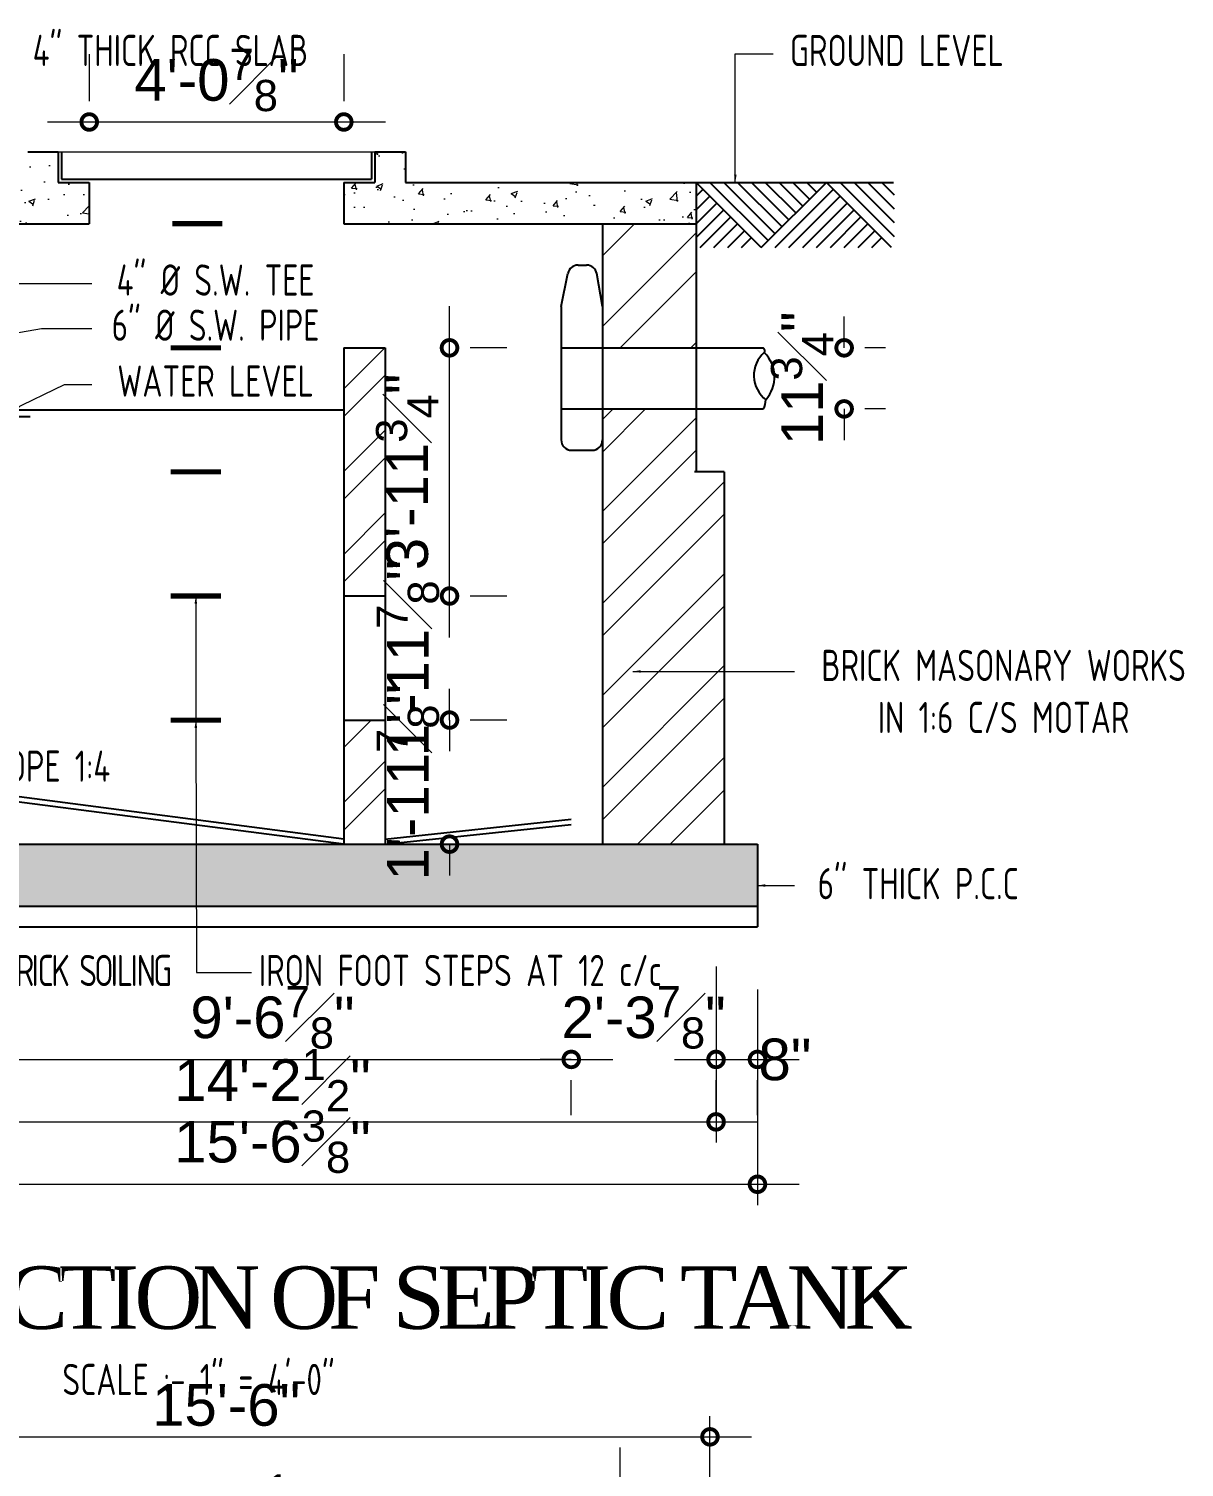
# Model space of a CAD drawing. Header units: inches. Extents: x 10143 to 23587, y -150 to 2442.
# Drawn here: x 15584.6 to 15806.6, y 140.6 to 417.1 of the extents above; entities that cross this region are included whole.
import ezdxf

# ---------------------------------------------------------------- set-up
doc = ezdxf.new("R2010")
doc.units = ezdxf.units.IN
doc.header["$LTSCALE"] = 0.5
doc.header["$MEASUREMENT"] = 0
doc.header["$PDMODE"] = 66
for name, color, linetype, lineweight in [('1', 7, 'Continuous', 25), ('CONCRETE', 251, 'Continuous', 0), ('DIM_LINE', 165, 'Continuous', 15), ('Dimensions', 62, 'Continuous', 13), ('hatch', 9, 'Continuous', 0), ('TEXT', 220, 'Continuous', 9), ('tile', 30, 'Continuous', 5)]:
    doc.layers.add(name, color=color, linetype=linetype, lineweight=lineweight)
doc.styles.add('int text 1in-4ft', font='trebuc.ttf', dxfattribs={"height": 3.5})
doc.styles.add('ordinary', font='ARIALN.TTF')
doc.styles.add('style1', font='arial.ttf', dxfattribs={"height": 7})
doc.dimstyles.new('dim 1in-4ft', dxfattribs={"dimscale": 0.5, "dimtxt": 3.5, "dimasz": 3, "dimexe": 6, "dimexo": 12, "dimgap": 1, "dimtad": 1, "dimzin": 0, "dimdsep": 46, "dimlunit": 4, "dimtxsty": 'int text 1in-4ft', "dimblk": 'DOT', "dimcen": 4, "dimdle": 6, "dimclrt": 7, "dimadec": 0, "dimazin": 0, "dimtfac": 1, "dimtofl": 0, "dimtmove": 0, "dimatfit": 3, "dimfxl": 7, "dimfxlon": 1, "dimtolj": 1, "dimtzin": 0, "dimarcsym": 0})
doc.dimstyles.new('Ronika', dxfattribs={"dimtxt": 8, "dimasz": 6, "dimexe": 4, "dimexo": 16, "dimgap": 2, "dimtad": 1, "dimdec": 3, "dimzin": 3, "dimdsep": 46, "dimlunit": 4, "dimtxsty": 'style1', "dimblk": 'DOTSMALL', "dimcen": 2, "dimdle": 8, "dimclrd": 256, "dimclre": 7, "dimclrt": 256, "dimadec": 0, "dimazin": 0, "dimtfac": 0.75, "dimtdec": 3, "dimtix": 1, "dimtofl": 0, "dimtmove": 2, "dimatfit": 3, "dimfxl": 1, "dimfrac": 1, "dimtolj": 1, "dimtzin": 0, "dimlwd": 13, "dimlwe": 13, "dimarcsym": 0})
pattern_1 = [(50, (-304825.981, 177459.022), (12.9106833, -1.1295384), [1.35, -14.85]), (355, (-304825.981, 177459.022), (-2.497524, 13.5394584), [1.08, -11.88]), (100.4514, (-304824.906, 177458.928), (10.4131689, 12.4099118), [1.1473234, -12.620558]), (46.1842, (-304825.981, 177462.622), (19.2103389, -2.9793423), [2.025, -22.275]), (96.6356, (-304824.38, 177462.374), (16.8239287, 17.5341217), [1.7209852, -18.930834]), (351.1842, (-304825.981, 177462.622), (16.823915, 17.5341348), [1.62, -17.82]), (21, (-304824.181, 177461.722), (10.74432694, -7.24714003), [1.35, -14.85]), (326, (-304824.181, 177461.722), (4.379676, 13.0527008), [1.08, -11.88]), (71.4514, (-304823.286, 177461.118), (15.1240073, 5.8055489), [1.1473234, -12.620558]), (37.5, (-304825.9814, 177459.022), (0.2188774, 5.99208937), [0, -11.736, 0, -12.06, 0, -11.925]), (7.5, (-304825.9814, 177459.022), (4.73525167, 7.09941081), [0, -6.876, 0, -11.466, 0, -4.545]), (327.5, (-304829.9954, 177459.022), (9.60880385, -0.40598769), [0, -4.5, 0, -14.04, 0, -18.63]), (317.5, (-304831.7954, 177459.022), (10.49735105, 1.8018897), [0, -5.85, 0, -9.324, 0, -13.23])]
pattern_2 = [(45, (-304825.981, 177459.022), (-7.9549513, 7.9549513), []), (45, (-304820.678, 177459.022), (-7.9549513, 7.9549513), [])]

# ---------------------------------------------------------------- blocks, each defined once
blk = doc.blocks.new('_DOTSMALL')
at = {"color": 0, "linetype": 'ByBlock', "const_width": 0.5}
blk.add_lwpolyline([(-0.0625, 0, 1), (0.0625, 0, 1)], format="xyb", close=True, dxfattribs=at)
blk = doc.blocks.new('*D741')
at = {"layer": 'Defpoints', "color": 0, "transparency": 16777216}
for p in [(-176552.13, 44149.44), (-176703.43, 44144.59), (-176552.13, 44144.59)]:
    blk.add_point(p, dxfattribs=at)
at = {"layer": 'DIM_LINE', "color": 7, "lineweight": 13, "transparency": 16777216}
for p, q in [((-176703.43, 44160.59), (-176703.43, 44153.44)), ((-176552.13, 44160.59), (-176552.13, 44153.44))]:
    blk.add_line(p, q, dxfattribs=at)
at = {"layer": 'DIM_LINE', "lineweight": 13, "transparency": 16777216}
for p, q in [((-176711.43, 44149.44), (-176642.54, 44149.44)), ((-176544.13, 44149.44), (-176609.04, 44149.44))]:
    blk.add_line(p, q, dxfattribs=at)
at = {"layer": 'DIM_LINE', "lineweight": 13, "transparency": 16777216, "xscale": 6, "yscale": 6, "zscale": 6, "rotation": 180}
blk.add_blockref('_DOTSMALL', (-176703.43, 44149.44), dxfattribs=at)
at = {"layer": 'DIM_LINE', "lineweight": 13, "transparency": 16777216, "xscale": 6, "yscale": 6, "zscale": 6}
blk.add_blockref('_DOTSMALL', (-176552.13, 44149.44), dxfattribs=at)
at = {"layer": 'DIM_LINE', "transparency": 16777216, "insert": (-176625.79, 44149.44), "char_height": 8, "attachment_point": 5, "style": 'style1'}
blk.add_mtext('\\A1;12\'-7{\\H0.750000x;\\S1#4;}"', dxfattribs=at)
blk = doc.blocks.new('*D772')
at = {"layer": 'Defpoints', "color": 0, "transparency": 16777216}
for p in [(-176534.79, 44162.66), (-176720.77, 44095), (-176534.79, 44095)]:
    blk.add_point(p, dxfattribs=at)
at = {"layer": 'DIM_LINE', "color": 7, "lineweight": 13, "transparency": 16777216}
for p, q in [((-176720.77, 44111), (-176720.77, 44166.66)), ((-176534.79, 44111), (-176534.79, 44166.66))]:
    blk.add_line(p, q, dxfattribs=at)
at = {"layer": 'DIM_LINE', "lineweight": 13, "transparency": 16777216}
blk.add_line((-176728.77, 44162.66), (-176526.79, 44162.66), dxfattribs=at)
at = {"layer": 'DIM_LINE', "lineweight": 13, "transparency": 16777216, "xscale": 6, "yscale": 6, "zscale": 6, "rotation": 180}
blk.add_blockref('_DOTSMALL', (-176720.77, 44162.66), dxfattribs=at)
at = {"layer": 'DIM_LINE', "lineweight": 13, "transparency": 16777216, "xscale": 6, "yscale": 6, "zscale": 6}
blk.add_blockref('_DOTSMALL', (-176534.79, 44162.66), dxfattribs=at)
at = {"layer": 'DIM_LINE', "transparency": 16777216, "insert": (-176627.78, 44168.74), "char_height": 8, "attachment_point": 5, "style": 'style1'}
blk.add_mtext('\\A1;15\'-6"', dxfattribs=at)
blk = doc.blocks.new('*D753')
at = {"layer": 'Defpoints', "color": 0, "transparency": 16777216}
for p in [(-176661.26, 43756.35), (-176656.25, 43756.35), (-176661.26, 43708.64)]:
    blk.add_point(p, dxfattribs=at)
at = {"layer": 'DIM_LINE', "lineweight": 13, "transparency": 16777216}
blk.add_line((-176656.25, 43700.64), (-176656.25, 43764.35), dxfattribs=at)
at = {"layer": 'DIM_LINE', "color": 7, "lineweight": 13, "transparency": 16777216}
for p, q in [((-176645.26, 43756.35), (-176652.25, 43756.35)), ((-176645.26, 43708.64), (-176652.25, 43708.64))]:
    blk.add_line(p, q, dxfattribs=at)
at = {"layer": 'DIM_LINE', "lineweight": 13, "transparency": 16777216, "xscale": 6, "yscale": 6, "zscale": 6}
for p, rotation in [((-176656.25, 43756.35), 90), ((-176656.25, 43708.64), 270)]:
    blk.add_blockref('_DOTSMALL', p, dxfattribs=dict(at, rotation=rotation))
at = {"layer": 'DIM_LINE', "transparency": 16777216, "insert": (-176664.39, 43732.5), "char_height": 8, "attachment_point": 5, "rotation": 90, "style": 'style1'}
blk.add_mtext('\\A1;3\'-11{\\H0.750000x;\\S3#4;}"', dxfattribs=at)
blk = doc.blocks.new('*D754')
at = {"layer": 'Defpoints', "color": 0, "transparency": 16777216}
for p in [(-176661.26, 43708.64), (-176656.25, 43708.64), (-176661.26, 43684.79)]:
    blk.add_point(p, dxfattribs=at)
at = {"layer": 'DIM_LINE', "lineweight": 13, "transparency": 16777216}
for p, q in [((-176656.25, 43708.64), (-176656.25, 43714.64)), ((-176656.25, 43684.79), (-176656.25, 43678.79))]:
    blk.add_line(p, q, dxfattribs=at)
at = {"layer": 'DIM_LINE', "color": 7, "lineweight": 13, "transparency": 16777216}
for p, q in [((-176645.26, 43708.64), (-176652.25, 43708.64)), ((-176645.26, 43684.79), (-176652.25, 43684.79))]:
    blk.add_line(p, q, dxfattribs=at)
at = {"layer": 'DIM_LINE', "lineweight": 13, "transparency": 16777216, "xscale": 6, "yscale": 6, "zscale": 6}
for p, rotation in [((-176656.25, 43708.64), 270), ((-176656.25, 43684.79), 90)]:
    blk.add_blockref('_DOTSMALL', p, dxfattribs=dict(at, rotation=rotation))
at = {"layer": 'DIM_LINE', "transparency": 16777216, "insert": (-176664.28, 43696.72), "char_height": 8, "attachment_point": 5, "rotation": 90, "style": 'style1'}
blk.add_mtext('\\A1;1\'-11{\\H0.750000x;\\S7#8;}"', dxfattribs=at)
blk = doc.blocks.new('*D755')
at = {"layer": 'Defpoints', "color": 0, "transparency": 16777216}
for p in [(-176661.26, 43684.79), (-176656.25, 43684.79), (-176661.26, 43660.94)]:
    blk.add_point(p, dxfattribs=at)
at = {"layer": 'DIM_LINE', "lineweight": 13, "transparency": 16777216}
for p, q in [((-176656.25, 43684.79), (-176656.25, 43690.79)), ((-176656.25, 43660.94), (-176656.25, 43654.94))]:
    blk.add_line(p, q, dxfattribs=at)
at = {"layer": 'DIM_LINE', "color": 7, "lineweight": 13, "transparency": 16777216}
for p, q in [((-176645.26, 43684.79), (-176652.25, 43684.79)), ((-176645.26, 43660.94), (-176652.25, 43660.94))]:
    blk.add_line(p, q, dxfattribs=at)
at = {"layer": 'DIM_LINE', "lineweight": 13, "transparency": 16777216, "xscale": 6, "yscale": 6, "zscale": 6}
for p, rotation in [((-176656.25, 43684.79), 270), ((-176656.25, 43660.94), 90)]:
    blk.add_blockref('_DOTSMALL', p, dxfattribs=dict(at, rotation=rotation))
at = {"layer": 'DIM_LINE', "transparency": 16777216, "insert": (-176664.28, 43672.86), "char_height": 8, "attachment_point": 5, "rotation": 90, "style": 'style1'}
blk.add_mtext('\\A1;1\'-11{\\H0.750000x;\\S7#8;}"', dxfattribs=at)
blk = doc.blocks.new('*D756')
at = {"layer": 'Defpoints', "color": 0, "transparency": 16777216}
for p in [(-176588.42, 43756.35), (-176580.4, 43756.35), (-176588.42, 43744.61)]:
    blk.add_point(p, dxfattribs=at)
at = {"layer": 'DIM_LINE', "lineweight": 13, "transparency": 16777216}
for p, q in [((-176580.4, 43756.35), (-176580.4, 43762.35)), ((-176580.4, 43744.61), (-176580.4, 43738.61))]:
    blk.add_line(p, q, dxfattribs=at)
at = {"layer": 'DIM_LINE', "color": 7, "lineweight": 13, "transparency": 16777216}
for p, q in [((-176572.42, 43756.35), (-176576.4, 43756.35)), ((-176572.42, 43744.61), (-176576.4, 43744.61))]:
    blk.add_line(p, q, dxfattribs=at)
at = {"layer": 'DIM_LINE', "lineweight": 13, "transparency": 16777216, "xscale": 6, "yscale": 6, "zscale": 6}
for p, rotation in [((-176580.4, 43756.35), 270), ((-176580.4, 43744.61), 90)]:
    blk.add_blockref('_DOTSMALL', p, dxfattribs=dict(at, rotation=rotation))
at = {"layer": 'DIM_LINE', "transparency": 16777216, "insert": (-176588.47, 43750.48), "char_height": 8, "attachment_point": 5, "rotation": 90, "style": 'style1'}
blk.add_mtext('\\A1;11{\\H0.750000x;\\S3#4;}"', dxfattribs=at)
blk = doc.blocks.new('*D757')
at = {"layer": 'Defpoints', "color": 0, "transparency": 16777216}
for p in [(-176676.57, 43799.76), (-176725.5, 43796.77), (-176676.57, 43796.77)]:
    blk.add_point(p, dxfattribs=at)
at = {"layer": 'DIM_LINE', "color": 7, "lineweight": 13, "transparency": 16777216}
for p, q in [((-176725.5, 43812.77), (-176725.5, 43803.76)), ((-176676.57, 43812.77), (-176676.57, 43803.76))]:
    blk.add_line(p, q, dxfattribs=at)
at = {"layer": 'DIM_LINE', "lineweight": 13, "transparency": 16777216}
blk.add_line((-176733.5, 43799.76), (-176668.57, 43799.76), dxfattribs=at)
at = {"layer": 'DIM_LINE', "lineweight": 13, "transparency": 16777216, "xscale": 6, "yscale": 6, "zscale": 6, "rotation": 180}
blk.add_blockref('_DOTSMALL', (-176725.5, 43799.76), dxfattribs=at)
at = {"layer": 'DIM_LINE', "lineweight": 13, "transparency": 16777216, "xscale": 6, "yscale": 6, "zscale": 6}
blk.add_blockref('_DOTSMALL', (-176676.57, 43799.76), dxfattribs=at)
at = {"layer": 'DIM_LINE', "transparency": 16777216, "insert": (-176701.04, 43807.85), "char_height": 8, "attachment_point": 5, "style": 'style1'}
blk.add_mtext('\\A1;4\'-0{\\H0.750000x;\\S7#8;}"', dxfattribs=at)
blk = doc.blocks.new('*D759')
at = {"layer": 'Defpoints', "color": 0, "transparency": 16777216}
for p in [(-176605.02, 43624.87), (-176597.06, 43624.87), (-176597.06, 43619.56)]:
    blk.add_point(p, dxfattribs=at)
at = {"layer": 'DIM_LINE', "lineweight": 13, "transparency": 16777216}
blk.add_line((-176613.02, 43619.56), (-176589.06, 43619.56), dxfattribs=at)
at = {"layer": 'DIM_LINE', "color": 7, "lineweight": 13, "transparency": 16777216}
for p, q in [((-176605.02, 43608.87), (-176605.02, 43615.56)), ((-176597.06, 43608.87), (-176597.06, 43615.56))]:
    blk.add_line(p, q, dxfattribs=at)
at = {"layer": 'DIM_LINE', "lineweight": 13, "transparency": 16777216, "xscale": 6, "yscale": 6, "zscale": 6, "rotation": 180}
blk.add_blockref('_DOTSMALL', (-176605.02, 43619.56), dxfattribs=at)
at = {"layer": 'DIM_LINE', "lineweight": 13, "transparency": 16777216, "xscale": 6, "yscale": 6, "zscale": 6}
blk.add_blockref('_DOTSMALL', (-176597.06, 43619.56), dxfattribs=at)
at = {"layer": 'DIM_LINE', "transparency": 16777216, "insert": (-176591.77, 43619.51), "char_height": 8, "attachment_point": 5, "style": 'style1'}
blk.add_mtext('\\A1;8"', dxfattribs=at)
blk = doc.blocks.new('*D760')
at = {"layer": 'Defpoints', "color": 0, "transparency": 16777216}
for p in [(-176632.85, 43624.87), (-176605.02, 43624.87), (-176605.02, 43619.56)]:
    blk.add_point(p, dxfattribs=at)
at = {"layer": 'DIM_LINE', "lineweight": 13, "transparency": 16777216}
for p, q in [((-176632.85, 43619.56), (-176638.85, 43619.56)), ((-176605.02, 43619.56), (-176599.02, 43619.56))]:
    blk.add_line(p, q, dxfattribs=at)
at = {"layer": 'DIM_LINE', "color": 7, "lineweight": 13, "transparency": 16777216}
for p, q in [((-176632.85, 43608.87), (-176632.85, 43615.56)), ((-176605.02, 43608.87), (-176605.02, 43615.56))]:
    blk.add_line(p, q, dxfattribs=at)
at = {"layer": 'DIM_LINE', "lineweight": 13, "transparency": 16777216, "xscale": 6, "yscale": 6, "zscale": 6}
blk.add_blockref('_DOTSMALL', (-176632.85, 43619.56), dxfattribs=at)
at = {"layer": 'DIM_LINE', "lineweight": 13, "transparency": 16777216, "xscale": 6, "yscale": 6, "zscale": 6, "rotation": 180}
blk.add_blockref('_DOTSMALL', (-176605.02, 43619.56), dxfattribs=at)
at = {"layer": 'DIM_LINE', "transparency": 16777216, "insert": (-176618.93, 43627.65), "char_height": 8, "attachment_point": 5, "style": 'style1'}
blk.add_mtext('\\A1;2\'-3{\\H0.750000x;\\S7#8;}"', dxfattribs=at)
blk = doc.blocks.new('*D761')
at = {"layer": 'Defpoints', "color": 0, "transparency": 16777216}
for p in [(-176747.7, 43624.87), (-176632.85, 43624.87), (-176632.85, 43619.56)]:
    blk.add_point(p, dxfattribs=at)
at = {"layer": 'DIM_LINE', "lineweight": 13, "transparency": 16777216}
blk.add_line((-176755.7, 43619.56), (-176624.85, 43619.56), dxfattribs=at)
at = {"layer": 'DIM_LINE', "color": 7, "lineweight": 13, "transparency": 16777216}
for p, q in [((-176747.7, 43608.87), (-176747.7, 43615.56)), ((-176632.85, 43608.87), (-176632.85, 43615.56))]:
    blk.add_line(p, q, dxfattribs=at)
at = {"layer": 'DIM_LINE', "lineweight": 13, "transparency": 16777216, "xscale": 6, "yscale": 6, "zscale": 6, "rotation": 180}
blk.add_blockref('_DOTSMALL', (-176747.7, 43619.56), dxfattribs=at)
at = {"layer": 'DIM_LINE', "lineweight": 13, "transparency": 16777216, "xscale": 6, "yscale": 6, "zscale": 6}
blk.add_blockref('_DOTSMALL', (-176632.85, 43619.56), dxfattribs=at)
at = {"layer": 'DIM_LINE', "transparency": 16777216, "insert": (-176690.27, 43627.65), "char_height": 8, "attachment_point": 5, "style": 'style1'}
blk.add_mtext('\\A1;9\'-6{\\H0.750000x;\\S7#8;}"', dxfattribs=at)
blk = doc.blocks.new('*D769')
at = {"layer": 'Defpoints', "color": 0, "transparency": 16777216}
for p in [(-176775.53, 43653.41), (-176605.02, 43653.41), (-176605.02, 43607.56)]:
    blk.add_point(p, dxfattribs=at)
at = {"layer": 'DIM_LINE', "color": 7, "lineweight": 13, "transparency": 16777216}
for p, q in [((-176775.53, 43637.41), (-176775.53, 43603.56)), ((-176605.02, 43637.41), (-176605.02, 43603.56))]:
    blk.add_line(p, q, dxfattribs=at)
at = {"layer": 'DIM_LINE', "lineweight": 13, "transparency": 16777216}
blk.add_line((-176783.53, 43607.56), (-176597.02, 43607.56), dxfattribs=at)
at = {"layer": 'DIM_LINE', "lineweight": 13, "transparency": 16777216, "xscale": 6, "yscale": 6, "zscale": 6, "rotation": 180}
blk.add_blockref('_DOTSMALL', (-176775.53, 43607.56), dxfattribs=at)
at = {"layer": 'DIM_LINE', "lineweight": 13, "transparency": 16777216, "xscale": 6, "yscale": 6, "zscale": 6}
blk.add_blockref('_DOTSMALL', (-176605.02, 43607.56), dxfattribs=at)
at = {"layer": 'DIM_LINE', "transparency": 16777216, "insert": (-176690.27, 43615.58), "char_height": 8, "attachment_point": 5, "style": 'style1'}
blk.add_mtext('\\A1;14\'-2{\\H0.750000x;\\S1#2;}"', dxfattribs=at)
blk = doc.blocks.new('_Dot')
at = {"color": 0, "linetype": 'ByBlock', "lineweight": -2}
blk.add_line((-0.5, 0), (-1, 0), dxfattribs=at)
at = {"color": 0, "linetype": 'ByBlock', "const_width": 0.5}
blk.add_lwpolyline([(-0.25, 0, 1), (0.25, 0, 1)], format="xyb", close=True, dxfattribs=at)
blk = doc.blocks.new('*D770')
at = {"layer": 'Defpoints', "color": 0, "transparency": 16777216}
for p in [(-176783.48, 43645.03), (-176597.06, 43645.03), (-176597.06, 43595.56)]:
    blk.add_point(p, dxfattribs=at)
at = {"layer": 'DIM_LINE', "color": 7, "lineweight": 13, "transparency": 16777216}
for p, q in [((-176783.48, 43629.03), (-176783.48, 43591.56)), ((-176597.06, 43629.03), (-176597.06, 43591.56))]:
    blk.add_line(p, q, dxfattribs=at)
at = {"layer": 'DIM_LINE', "lineweight": 13, "transparency": 16777216}
blk.add_line((-176791.48, 43595.56), (-176589.06, 43595.56), dxfattribs=at)
at = {"layer": 'DIM_LINE', "lineweight": 13, "transparency": 16777216, "xscale": 6, "yscale": 6, "zscale": 6, "rotation": 180}
blk.add_blockref('_DOTSMALL', (-176783.48, 43595.56), dxfattribs=at)
at = {"layer": 'DIM_LINE', "lineweight": 13, "transparency": 16777216, "xscale": 6, "yscale": 6, "zscale": 6}
blk.add_blockref('_DOTSMALL', (-176597.06, 43595.56), dxfattribs=at)
at = {"layer": 'DIM_LINE', "transparency": 16777216, "insert": (-176690.27, 43603.75), "char_height": 8, "attachment_point": 5, "style": 'style1'}
blk.add_mtext('\\A1;15\'-6{\\H0.750000x;\\S3#8;}"', dxfattribs=at)
blk = doc.blocks.new('*D776')
at = {"layer": 'Defpoints', "color": 0, "transparency": 16777216}
for p in [(-176783.48, 43649.01), (-176597.06, 43649.01), (-176597.06, 43595.56)]:
    blk.add_point(p, dxfattribs=at)
at = {"layer": 'DIM_LINE', "color": 7, "lineweight": 13, "transparency": 16777216}
for p, q in [((-176783.48, 43633.01), (-176783.48, 43591.56)), ((-176597.06, 43633.01), (-176597.06, 43591.56))]:
    blk.add_line(p, q, dxfattribs=at)
at = {"layer": 'DIM_LINE', "lineweight": 13, "transparency": 16777216}
blk.add_line((-176791.48, 43595.56), (-176589.06, 43595.56), dxfattribs=at)
at = {"layer": 'DIM_LINE', "lineweight": 13, "transparency": 16777216, "xscale": 6, "yscale": 6, "zscale": 6, "rotation": 180}
blk.add_blockref('_DOTSMALL', (-176783.48, 43595.56), dxfattribs=at)
at = {"layer": 'DIM_LINE', "lineweight": 13, "transparency": 16777216, "xscale": 6, "yscale": 6, "zscale": 6}
blk.add_blockref('_DOTSMALL', (-176597.06, 43595.56), dxfattribs=at)
at = {"layer": 'DIM_LINE', "transparency": 16777216, "insert": (-176690.27, 43603.75), "char_height": 8, "attachment_point": 5, "style": 'style1'}
blk.add_mtext('\\A1;15\'-6{\\H0.750000x;\\S3#8;}"', dxfattribs=at)
blk = doc.blocks.new('DSTFG')
at = {"layer": 'DIM_LINE'}
dim = blk.add_linear_dim(base=(-171022.8207, 56015.3933), p1=(-171208.8001, 55947.7414), p2=(-171022.8207, 55947.7414), dimstyle='Ronika', dxfattribs=at)
dim.commit()
dim.dimension.update_dxf_attribs({"geometry": '*D772', "text_midpoint": (-171115.8104, 56021.4779), "insert": (5511.9712, 11852.7381)})
dim = blk.add_linear_dim(base=(-171040.1633, 56002.1777), p1=(-171191.4574, 55997.3322), p2=(-171040.1633, 55997.3322), dimstyle='Ronika', dxfattribs=at)
dim.commit()
dim.dimension.update_dxf_attribs({"geometry": '*D741', "text_midpoint": (-171113.8185, 56002.1777), "dimtype": 128, "insert": (5511.9712, 11852.7381)})
blk = doc.blocks.new('TGCV')
at = {"layer": 'CONCRETE', "ltscale": 0.5}
h = blk.add_hatch(dxfattribs=at)
h.set_pattern_fill('AR-CONC', color=256, scale=1.8, style=0)
h.set_pattern_definition(pattern_1)
h.paths.add_polyline_path([(-171213.5271, 55640.8953), (-171219.4906, 55640.8953), (-171219.4906, 55646.7649), (-171225.3602, 55646.7649), (-171225.3602, 55640.8953), (-171260.1689, 55640.8953), (-171260.1689, 55632.944), (-171213.5271, 55632.944)])
h = blk.add_hatch(dxfattribs=at)
h.set_pattern_fill('AR-CONC', color=256, scale=1.8, style=0)
h.set_pattern_definition(pattern_1)
h.paths.add_polyline_path([(-171096.8748, 55640.8953), (-171152.7699, 55640.8953), (-171152.7699, 55646.7649), (-171158.6395, 55646.7649), (-171158.6395, 55640.8953), (-171164.603, 55640.8953), (-171164.603, 55632.944), (-171096.8748, 55632.944)])
h = blk.add_hatch(dxfattribs=at)
h.set_pattern_fill('AR-CONC', color=256, style=0)
h.set_pattern_definition([(50, (-304825.9814, 177459.022), (7.17260183, -0.62752135), [0.75, -8.25]), (355, (-304825.9814, 177459.022), (-1.38751334, 7.52192134), [0.6, -6.6]), (100.4514, (-304825.384, 177458.9696), (5.78509382, 6.89439542), [0.6374019, -7.01142112]), (46.1842, (-304825.9814, 177461.022), (10.6724105, -1.65519014), [1.125, -12.375]), (96.6356, (-304825.092, 177460.884), (9.34662706, 9.7411787), [0.9561029, -10.51713]), (351.1842, (-304825.981, 177461.022), (9.34661945, 9.741186), [0.9, -9.9]), (21, (-304824.9814, 177460.522), (5.96907052, -4.0261889), [0.75, -8.25]), (326, (-304824.9814, 177460.522), (2.43315332, 7.25150045), [0.6, -6.6]), (71.4514, (-304824.484, 177460.1864), (8.40222629, 3.22530497), [0.6374019, -7.01142112]), (37.5, (-304825.9814, 177459.022), (0.121598553, 3.32893854), [0, -6.52, 0, -6.7, 0, -6.625]), (7.5, (-304825.9814, 177459.022), (2.630695374, 3.94411712), [0, -3.82, 0, -6.37, 0, -2.525]), (327.5, (-304828.2114, 177459.022), (5.33822436, -0.225548717), [0, -2.5, 0, -7.8, 0, -10.35]), (317.5, (-304829.2114, 177459.022), (5.83186169, 1.00104982), [0, -3.25, 0, -5.18, 0, -7.35])])
h.paths.add_polyline_path([(-171271.5115, 55513.6742), (-171085.0938, 55513.6742), (-171085.0938, 55501.7472), (-171271.5115, 55501.7472)])
at = {"layer": 'hatch', "lineweight": 9, "ltscale": 5}
h = blk.add_hatch(dxfattribs=at)
h.set_pattern_fill('STEEL', color=256, scale=119.2698, style=0)
h.set_pattern_definition([(45, (-304825.981, 177459.022), (-10.5420605, 10.5420605), []), (45, (-304825.981, 177466.476), (-10.5420605, 10.5420605), [])])
h.paths.add_polyline_path([(-171096.8748, 55632.944), (-171114.8748, 55632.944), (-171114.8748, 55609.09), (-171096.8748, 55609.09)])
at = {"layer": 'hatch'}
h = blk.add_hatch(dxfattribs=at)
h.set_pattern_fill('ANSI32', color=256, scale=30, style=0)
h.set_pattern_definition(pattern_2)
h.paths.add_polyline_path([(-171156.6516, 55609.09), (-171164.603, 55609.09), (-171164.603, 55561.3821), (-171156.6516, 55561.3821)])
at = {"layer": 'hatch', "lineweight": 9, "ltscale": 5}
h = blk.add_hatch(dxfattribs=at)
h.set_pattern_fill('STEEL', color=256, scale=100, style=0)
h.set_pattern_definition([(45, (-304825.981, 177459.022), (-8.8388348, 8.8388348), []), (45, (-304825.981, 177465.272), (-8.8388348, 8.8388348), [])])
h.paths.add_polyline_path([(-171091.4835, 55585.2361), (-171096.8748, 55585.2361), (-171096.8748, 55597.3509), (-171114.8748, 55597.3509), (-171114.8748, 55513.6742), (-171091.4835, 55513.6742)])
at = {"layer": 'hatch'}
h = blk.add_hatch(dxfattribs=at)
h.set_pattern_fill('ANSI32', color=256, scale=30, style=0)
h.set_pattern_definition(pattern_2)
h.paths.add_polyline_path([(-171156.6516, 55537.5281), (-171164.603, 55537.5281), (-171164.603, 55513.6742), (-171156.6516, 55513.6742)])
at = {"color": 1}
blk.add_line((-171219.4906, 55646.7649), (-171158.6395, 55646.7649), dxfattribs=at)
at = {"layer": '1', "color": 1}
for p, q in [((-171225.3602, 55646.7649), (-171219.4906, 55646.7649)), ((-171219.4906, 55646.7649), (-171219.4906, 55640.8953)), ((-171158.6395, 55646.7649), (-171152.7699, 55646.7649)), ((-171158.6395, 55646.7649), (-171158.6395, 55640.8953)), ((-171152.7699, 55646.7649), (-171152.7699, 55640.8953)), ((-171219.4906, 55640.8953), (-171213.5271, 55640.8953)), ((-171213.5271, 55640.8953), (-171213.5271, 55632.944)), ((-171164.603, 55640.8953), (-171164.603, 55632.944)), ((-171164.603, 55640.8953), (-171158.6395, 55640.8953)), ((-171152.7699, 55640.8953), (-171058.9331, 55640.8953)), ((-171096.8748, 55640.8953), (-171096.8748, 55585.2361)), ((-171260.1689, 55632.944), (-171213.5271, 55632.944)), ((-171164.603, 55632.944), (-171096.8748, 55632.944)), ((-171114.8748, 55632.944), (-171114.8748, 55513.6742)), ((-171091.4835, 55585.2361), (-171097.1791, 55585.2361)), ((-171091.4835, 55585.2361), (-171091.4835, 55513.6742)), ((-171271.5115, 55513.6742), (-171085.0938, 55513.6742)), ((-171085.0938, 55513.6742), (-171085.0938, 55497.7715)), ((-171271.5115, 55501.7472), (-171085.0938, 55501.7472)), ((-171271.5115, 55497.7715), (-171085.0938, 55497.7715))]:
    blk.add_line(p, q, dxfattribs=at)
at = {"layer": '1', "color": 5}
for p, q in [((-171218.8645, 55646.7649), (-171218.8645, 55641.5214)), ((-171159.2656, 55646.7649), (-171159.2656, 55641.5214)), ((-171218.8645, 55641.5214), (-171159.2656, 55641.5214)), ((-171122.8261, 55617.0413), (-171121.5141, 55623.4061)), ((-171119.5672, 55624.9927), (-171117.9483, 55624.9927)), ((-171114.8748, 55617.0413), (-171115.9908, 55623.3511)), ((-171122.8261, 55617.0413), (-171122.8261, 55591.3874)), ((-171164.603, 55609.09), (-171156.6516, 55609.09)), ((-171164.603, 55609.09), (-171164.603, 55561.3821)), ((-171156.6516, 55609.09), (-171156.6516, 55561.3821)), ((-171122.8261, 55609.09), (-171096.8748, 55609.09)), ((-171102.8748, 55609.09), (-171083.9723, 55609.09)), ((-171242.1689, 55597.163), (-171214.5116, 55597.163)), ((-171241.1352, 55595.9109), (-171224.9133, 55595.9109)), ((-171235.7306, 55597.163), (-171164.603, 55597.163)), ((-171122.8261, 55597.3509), (-171096.8748, 55597.3509)), ((-171102.8748, 55597.3509), (-171083.9723, 55597.3509)), ((-171120.8383, 55589.3996), (-171116.8626, 55589.3996)), ((-171164.603, 55561.3821), (-171164.603, 55537.5281)), ((-171164.603, 55561.3821), (-171156.6516, 55561.3821)), ((-171156.6516, 55561.3821), (-171156.6516, 55537.5281)), ((-171164.603, 55537.5281), (-171164.603, 55513.6742)), ((-171164.603, 55537.5281), (-171156.6516, 55537.5281)), ((-171156.6516, 55537.5281), (-171156.6516, 55513.6742)), ((-171164.5632, 55514.6673), (-171242.1689, 55524.727)), ((-171164.603, 55513.6742), (-171242.1689, 55523.7326)), ((-171156.6914, 55514.6673), (-171120.9145, 55518.4796)), ((-171156.6516, 55513.6742), (-171120.8748, 55517.4864))]:
    blk.add_line(p, q, dxfattribs=at)
at = {"layer": '1', "color": 6}
for p, q in [((-171084.353, 55628.3736), (-171096.8748, 55640.8953)), ((-171083.0249, 55629.7017), (-171094.2185, 55640.8953)), ((-171081.6968, 55631.0298), (-171091.5623, 55640.8953)), ((-171080.3686, 55632.358), (-171088.906, 55640.8953)), ((-171079.0405, 55633.6861), (-171086.2497, 55640.8953)), ((-171084.353, 55628.3736), (-171071.8313, 55640.8953)), ((-171077.7124, 55635.0142), (-171083.5935, 55640.8953)), ((-171076.3843, 55636.3423), (-171080.9372, 55640.8953)), ((-171075.0561, 55637.6705), (-171078.2809, 55640.8953)), ((-171073.728, 55638.9986), (-171075.6247, 55640.8953)), ((-171059.3096, 55628.3736), (-171071.8313, 55640.8953)), ((-171058.7255, 55630.4458), (-171069.175, 55640.8953)), ((-171058.7255, 55633.102), (-171066.5188, 55640.8953)), ((-171058.7255, 55635.7583), (-171063.8625, 55640.8953)), ((-171058.7255, 55638.4145), (-171061.2063, 55640.8953)), ((-171096.8748, 55638.239), (-171095.5466, 55639.5672)), ((-171096.8748, 55635.5828), (-171094.2185, 55638.239)), ((-171081.6968, 55628.3736), (-171070.5032, 55639.5672)), ((-171079.0405, 55628.3736), (-171069.175, 55638.239)), ((-171096.8748, 55632.9265), (-171092.8904, 55636.9109)), ((-171096.8748, 55630.2703), (-171091.5623, 55635.5828)), ((-171096.1152, 55628.3736), (-171090.2341, 55634.2546)), ((-171076.3843, 55628.3736), (-171067.8469, 55636.9109)), ((-171073.728, 55628.3736), (-171066.5188, 55635.5828)), ((-171071.0717, 55628.3736), (-171065.1906, 55634.2546)), ((-171093.4589, 55628.3736), (-171088.906, 55632.9265)), ((-171090.8027, 55628.3736), (-171087.5779, 55631.5984)), ((-171068.4155, 55628.3736), (-171063.8625, 55632.9265)), ((-171065.7592, 55628.3736), (-171062.5344, 55631.5984)), ((-171088.1464, 55628.3736), (-171086.2497, 55630.2703)), ((-171063.1029, 55628.3736), (-171061.2063, 55630.2703))]:
    blk.add_line(p, q, dxfattribs=at)
at = {"layer": '1', "color": 5, "const_width": 0.9939}
for points in [[(-171187.917, 55632.944), (-171197.5645, 55632.944)], [(-171188.217, 55609.09), (-171197.8645, 55609.09)], [(-171188.217, 55585.2361), (-171197.8645, 55585.2361)], [(-171188.217, 55561.3821), (-171197.8645, 55561.3821)], [(-171188.217, 55537.5281), (-171197.8645, 55537.5281)]]:
    blk.add_lwpolyline(points, dxfattribs=at)
at = {"layer": '1', "color": 5}
for centre, radius, start, end in [((-171119.5672, 55623.0048), 1.9878, 90, 168.352782), ((-171117.9483, 55623.0048), 1.9878, 10.030607, 90), ((-171079.8399, 55603.7824), 5.9331, 131.690397, 232.473836), ((-171084.2982, 55608.566), 0.617, 320.523056, 58.1258), ((-171088.3801, 55603.5073), 6.5763, 318.054368, 45.68746), ((-171086.8582, 55599.0495), 3.3487, 329.518962, 1.281376), ((-171083.488, 55599.1552), 0.0381, 234.00888, 305.99112), ((-171120.8383, 55591.3874), 1.9878, 180, 270), ((-171116.8626, 55591.3874), 1.9878, 270, 0)]:
    blk.add_arc(centre, radius, start, end, dxfattribs=at)
at = {"char_height": 6, "width": 136.473322, "attachment_point": 5, "style": 'ordinary'}
for s, insert in [('{\\Fisocp3|c0;\\W0.8;4" THICK RCC SLAB}', (-171197.9321, 55666.2482)), ('{\\Fisocp3|c0;\\W0.8;GROUND LEVEL}', (-171058.3099, 55666.2482)), ('{\\Fisocp3|c0;\\W0.8;4" %%C S.W. TEE}', (-171189.2511, 55622.1143)), ('{\\Fisocp3|c0;\\W0.8;6" %%C S.W. PIPE}', (-171189.2511, 55613.4352)), ('{\\Fisocp3|c0;\\W0.8;WATER LEVEL}', (-171189.2511, 55602.6931)), ('{\\Fisocp3|c0;\\W0.8;BRICK MASONARY WORKS\\PIN 1:6 C/S MOTAR }', (-171037.7782, 55543.033)), ('{\\Fisocp3|c0;\\W0.8;SLOPE 1:4}', (-171222.6992, 55528.6727)), ("{\\Fisocp3|c0;\\W0.8;6'' THICK P.C.C}", (-171054.1837, 55506.0892)), ("{\\Fisocp3|c0;\\W0.8;\\T0.85;2'' THICK BRICK SOILING}", (-171225.5859, 55489.3933)), ('{\\Fisocp3|c0;\\W0.8;IRON FOOT STEPS AT 12 c/c}', (-171142.2011, 55489.3933)), ('{\\Fisocp3|c0;\\W0.8;SCALE :- 1" = 4\'-0" }', (-171192.5093, 55410.7772))]:
    blk.add_mtext(s, dxfattribs=dict(at, insert=insert))
at = {"layer": 'TEXT', "insert": (-171300.3298, 55432.5155), "char_height": 12, "width": 950.154532, "attachment_point": 1, "style": 'ordinary'}
blk.add_mtext('{\\fTimes New Roman|b0|i0|c0|p18;\\T0.8;CROSS SECTION OF SEPTIC TANK}', dxfattribs=at)
at = {"layer": 'DIM_LINE'}
for base, p1, p2, picture, middle in [((-171164.603, 55652.4941), (-171213.5271, 55649.5044), (-171164.603, 55649.5044), '*D757', (-171189.0651, 55660.5869)), ((-171093.0452, 55460.2965), (-171263.5602, 55506.151), (-171093.0452, 55506.151), '*D769', (-171178.3027, 55468.3211)), ((-171085.0938, 55448.2965), (-171271.5115, 55501.7472), (-171085.0938, 55501.7472), '*D776', (-171178.3027, 55456.4916)), ((-171085.0938, 55448.2965), (-171271.5115, 55497.7715), (-171085.0938, 55497.7715), '*D770', (-171178.3027, 55456.4916)), ((-171120.8748, 55472.2965), (-171235.7306, 55477.6099), (-171120.8748, 55477.6099), '*D761', (-171178.3027, 55480.3893)), ((-171093.0452, 55472.2965), (-171120.8748, 55477.6099), (-171093.0452, 55477.6099), '*D760', (-171106.96, 55480.3893))]:
    dim = blk.add_linear_dim(base=base, p1=p1, p2=p2, dimstyle='Ronika', dxfattribs=at)
    dim.commit()
    dim.dimension.update_dxf_attribs({"geometry": picture, "text_midpoint": middle, "insert": (5511.9712, 11852.7381)})
for base, p1, p2, picture, middle in [((-171068.433, 55609.09), (-171076.4471, 55597.3509), (-171076.4471, 55609.09), '*D756', (-171076.4965, 55603.2205)), ((-171144.2827, 55609.09), (-171149.2843, 55561.3821), (-171149.2843, 55609.09), '*D753', (-171152.4143, 55585.2361)), ((-171144.2827, 55561.3821), (-171149.2843, 55537.5281), (-171149.2843, 55561.3821), '*D754', (-171152.3072, 55549.4551)), ((-171144.2827, 55537.5281), (-171149.2843, 55513.6742), (-171149.2843, 55537.5281), '*D755', (-171152.3072, 55525.6012))]:
    dim = blk.add_linear_dim(base=base, p1=p1, p2=p2, angle=90, dimstyle='Ronika', dxfattribs=at)
    dim.commit()
    dim.dimension.update_dxf_attribs({"geometry": picture, "text_midpoint": middle, "insert": (5511.9712, 11852.7381)})
dim = blk.add_linear_dim(base=(-171085.0938, 55472.2965), p1=(-171093.0452, 55477.6099), p2=(-171085.0938, 55477.6099), dimstyle='Ronika', dxfattribs=at)
dim.commit()
dim.dimension.update_dxf_attribs({"geometry": '*D759', "text_midpoint": (-171079.801, 55472.252), "dimtype": 128, "insert": (5511.9712, 11852.7381)})
at = {"layer": 'Dimensions', "ltscale": 0.5}
for points in [[(-171089.3447, 55640.8953), (-171089.3447, 55665.5853), (-171082.0676, 55665.5853)], [(-171235.1266, 55621.4514), (-171213.0087, 55621.4514)], [(-171243.4323, 55609.2887), (-171222.6788, 55612.7723), (-171213.0087, 55612.7723)], [(-171228.3403, 55597.163), (-171218.3031, 55602.0302), (-171213.0087, 55602.0302)], [(-171193.0407, 55561.3821), (-171193.0256, 55537.5281)], [(-171109.021, 55546.8754), (-171077.9414, 55546.8754)], [(-171193.0407, 55537.5281), (-171192.9369, 55489.027), (-171182.3643, 55489.027)], [(-171085.0938, 55505.7229), (-171077.9414, 55505.7229)]]:
    blk.add_leader(points, dimstyle='dim 1in-4ft', override={"dimgap": 1, "dimtad": 0}, dxfattribs=at)

msp = doc.modelspace()

# ---------------------------------------------------------------- block references
at = {"layer": 'tile'}
for name, p in [('TGCV', (186809.71, -55253.3)), ('DSTFG', (186738.31, -55868.95))]:
    msp.add_blockref(name, p, dxfattribs=at)

doc.saveas('drawing.dxf')
